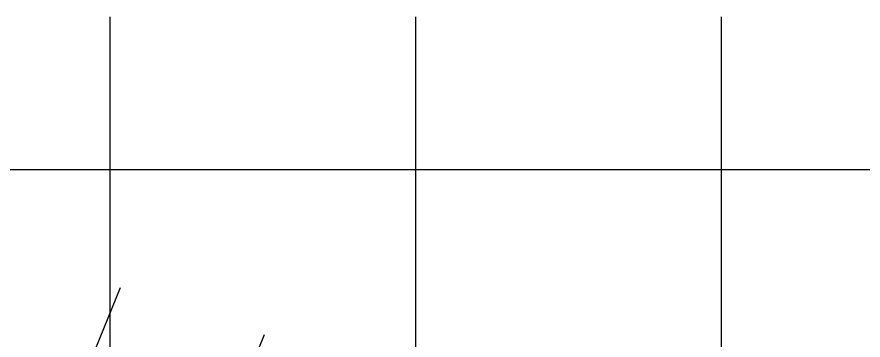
# Model space of a CAD drawing. Extents: x 0 to 346944, y 0 to 6285838.
# Drawn here: x 344069.5 to 344346.3, y 6284544.1 to 6284650 of the extents above; entities that cross this region are included whole.
import ezdxf

# ---------------------------------------------------------------- set-up
doc = ezdxf.new("R2010")
doc.units = 0
doc.header["$LTSCALE"] = 5
doc.layers.add('CALLES-URBANAS', color=6, linetype='Continuous')
doc.layers.add('GRILLA', color=254, linetype='Continuous')

# ---------------------------------------------------------------- blocks, each defined once
blk = doc.blocks.new('*U96')
at = {"layer": 'GRILLA', "lineweight": -3}
for points in [[(100, 250), (100, 350)], [(200, 250), (200, 350)], [(300, 250), (300, 350)], [(50, 300), (150, 300)], [(150, 300), (250, 300)], [(250, 300), (350, 300)], [(100, 150), (100, 250)], [(200, 150), (200, 250)], [(300, 150), (300, 250)]]:
    blk.add_lwpolyline(points, dxfattribs=at)

msp = doc.modelspace()

# ---------------------------------------------------------------- linework, layer by layer
at = {"layer": 'CALLES-URBANAS', "elevation": 11430}
msp.add_lwpolyline([(344103.29, 6284561.2), (344084.48, 6284514.99), (344083.53, 6284511.63), (344083.49, 6284510.12), (344083.68, 6284508.86), (344084.03, 6284507.88), (344084.47, 6284506.84), (344085.03, 6284506.13), (344086.77, 6284504.91), (344115.71, 6284492.52), (344123.81, 6284489.32), (344125.02, 6284489.15), (344126.16, 6284489.24), (344127.19, 6284489.64), (344127.95, 6284490.28), (344150.49, 6284545.94)], dxfattribs=at)

# ---------------------------------------------------------------- block references
at = {"layer": 'GRILLA', "lineweight": -3}
msp.add_blockref('*U96', (344000, 6284300), dxfattribs=at)

doc.saveas('drawing.dxf')
